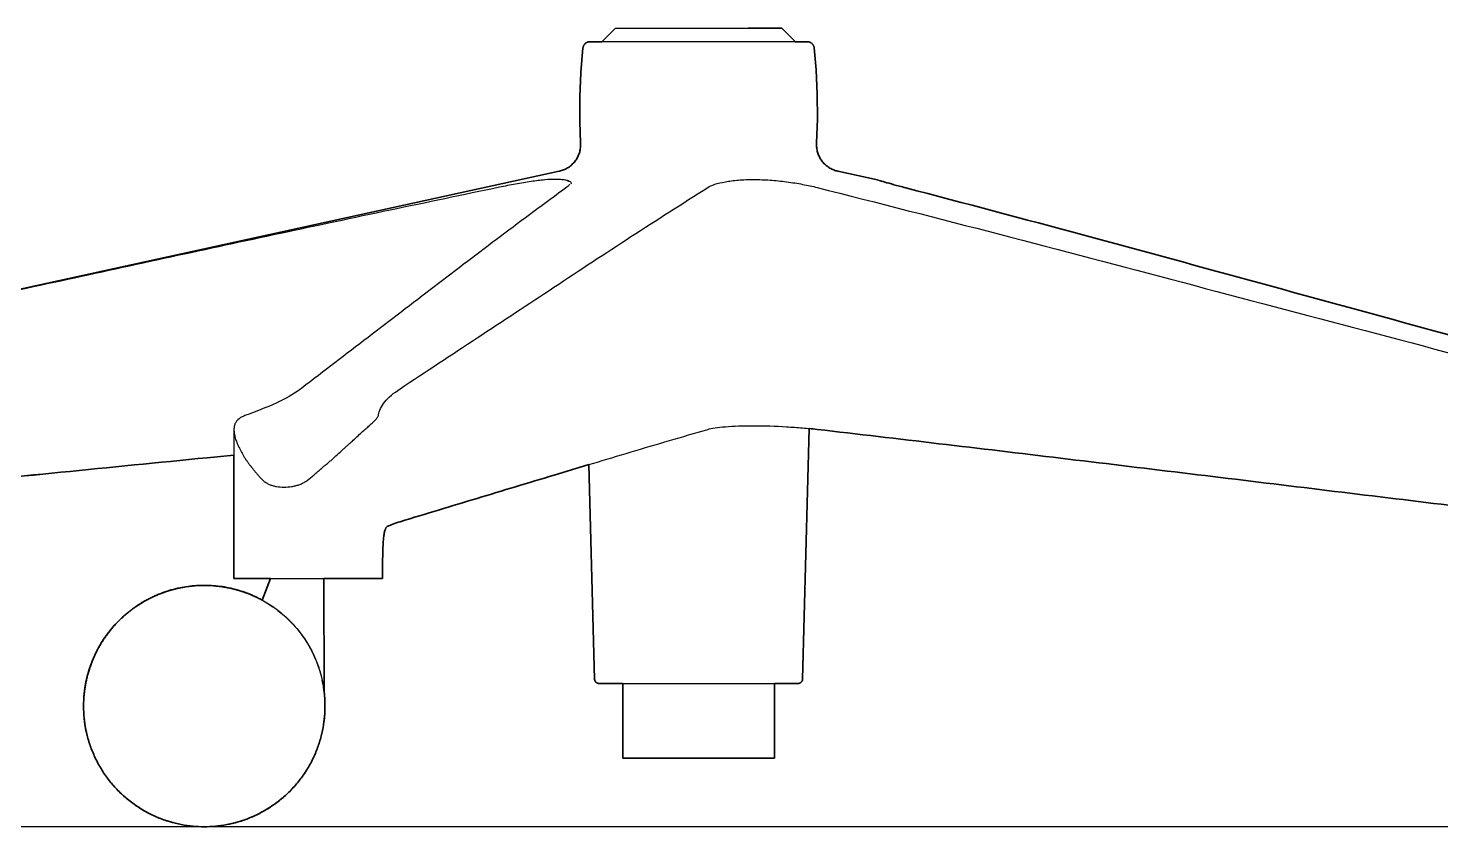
# Model space of a CAD drawing. Header units: millimetres. Extents: x 0 to 2114, y -1173 to 930.
# Drawn here: x 1510.1 to 1882, y 0 to 210.2 of the extents above; entities that cross this region are included whole.
import ezdxf

# ---------------------------------------------------------------- set-up
doc = ezdxf.new("R2010")
doc.units = ezdxf.units.MM
doc.layers.add('Blocks', color=7, linetype='Continuous')
for name, color, linetype, lineweight, true_color in [('Blocks$Inner', 7, 'Continuous', 25, 0x007f00), ('Blocks$Outline', 7, 'Continuous', 35, 0xff3f3f), ('Groud', 7, 'Continuous', 25, 0x243775)]:
    doc.layers.add(name, color=color, linetype=linetype, lineweight=lineweight, true_color=true_color)

# ---------------------------------------------------------------- blocks, each defined once
blk = doc.blocks.new('Aeron Size A Office Chair Side')
at = {"layer": 'Blocks$Inner'}
for p, q in [((399.99, 59.67), (402.22, 65.34)), ((416.25, 65.34), (416.31, 35.53))]:
    blk.add_line(p, q, dxfattribs=at)
for points in [[(532.62, 210.24), (536.81, 210.24), (540.36, 206.69), (489.41, 206.69), (492.97, 210.24), (536.81, 210.24)], [(489.79, 206.69), (489.26, 206.69), (488.77, 206.69), (488.33, 206.69), (487.92, 206.69), (487.56, 206.69), (487.24, 206.69), (486.97, 206.69), (486.74, 206.69), (486.56, 206.69), (486.42, 206.69), (486.32, 206.69), (486.27, 206.69), (486.2, 206.68), (486.12, 206.68), (486.05, 206.67), (485.98, 206.66), (485.9, 206.65), (485.83, 206.63), (485.76, 206.62), (485.69, 206.59), (485.62, 206.57), (485.56, 206.54), (485.49, 206.51), (485.42, 206.48), (485.36, 206.44), (485.3, 206.41), (485.23, 206.37), (485.17, 206.32), (485.12, 206.28), (485.06, 206.23), (485.01, 206.18), (484.95, 206.13), (484.9, 206.08), (484.86, 206.02), (484.81, 205.96), (484.77, 205.91), (484.73, 205.84), (484.69, 205.78), (484.65, 205.72), (484.62, 205.65), (484.59, 205.59), (484.56, 205.52), (484.54, 205.45), (484.51, 205.38), (484.49, 205.31), (484.48, 205.24), (484.46, 205.17), (484.45, 205.09), (484.45, 205.04), (483.91, 198.6), (483.64, 192.15), (483.62, 185.69), (483.82, 179.95), (483.83, 179.66), (483.83, 179.38), (483.82, 179.09), (483.79, 178.81), (483.75, 178.52), (483.71, 178.24), (483.65, 177.96), (483.58, 177.68), (483.5, 177.41), (483.41, 177.14), (483.3, 176.87), (483.19, 176.61), (483.07, 176.35), (482.93, 176.1), (482.79, 175.85), (482.63, 175.61), (482.47, 175.38), (482.3, 175.15), (482.12, 174.93), (481.93, 174.71), (481.73, 174.51), (481.52, 174.31), (481.31, 174.12), (481.09, 173.94), (480.86, 173.77), (480.62, 173.61), (480.38, 173.45), (480.13, 173.31), (479.88, 173.18), (479.62, 173.06), (479.36, 172.94), (479.09, 172.84), (478.82, 172.75), (478.55, 172.67), (478.27, 172.6), (478.21, 172.59), (181.86, 107.72)], [(561.95, 170.32), (551.56, 172.59), (551.28, 172.66), (551.01, 172.73), (550.74, 172.82), (550.47, 172.92), (550.2, 173.03), (549.94, 173.15), (549.69, 173.28), (549.44, 173.43), (549.2, 173.58), (548.96, 173.74), (548.73, 173.91), (548.51, 174.08), (548.29, 174.27), (548.09, 174.47), (547.89, 174.67), (547.69, 174.88), (547.51, 175.1), (547.34, 175.33), (547.17, 175.56), (547.02, 175.8), (546.87, 176.05), (546.74, 176.3), (546.61, 176.56), (546.49, 176.82), (546.39, 177.08), (546.3, 177.35), (546.21, 177.63), (546.14, 177.9), (546.08, 178.18), (546.03, 178.46), (545.99, 178.75), (545.96, 179.03), (545.95, 179.32), (545.94, 179.6), (545.95, 179.89), (545.95, 179.95), (546.17, 186.4), (546.12, 192.87), (545.81, 199.32), (545.33, 205.04), (545.32, 205.12), (545.31, 205.19), (545.29, 205.26), (545.27, 205.33), (545.25, 205.4), (545.23, 205.47), (545.2, 205.54), (545.18, 205.61), (545.14, 205.67), (545.11, 205.74), (545.07, 205.8), (545.04, 205.86), (544.99, 205.92), (544.95, 205.98), (544.9, 206.04), (544.86, 206.09), (544.8, 206.15), (544.75, 206.2), (544.7, 206.25), (544.64, 206.29), (544.58, 206.34), (544.52, 206.38), (544.46, 206.42), (544.4, 206.45), (544.33, 206.49), (544.27, 206.52), (544.2, 206.55), (544.13, 206.58), (544.06, 206.6), (543.99, 206.62), (543.92, 206.64), (543.85, 206.65), (543.78, 206.67), (543.7, 206.68), (543.63, 206.68), (543.56, 206.69), (543.51, 206.69), (543.45, 206.69), (543.36, 206.69), (543.22, 206.69), (543.04, 206.69), (542.81, 206.69), (542.53, 206.69), (542.21, 206.69), (541.85, 206.69), (541.45, 206.69), (541, 206.69), (540.51, 206.69), (539.98, 206.69), (539.41, 206.69), (538.8, 206.69), (538.15, 206.69), (537.47, 206.69), (536.75, 206.69), (535.99, 206.69), (535.2, 206.69), (534.38, 206.69), (533.52, 206.69), (532.64, 206.69), (531.73, 206.69), (530.79, 206.69), (529.83, 206.69), (528.84, 206.69), (527.83, 206.69), (526.8, 206.69), (525.75, 206.69), (524.68, 206.69), (523.6, 206.69), (522.5, 206.69), (521.39, 206.69), (520.27, 206.69), (519.14, 206.69), (518.01, 206.69), (516.87, 206.69), (515.72, 206.69), (514.58, 206.69), (513.43, 206.69), (512.29, 206.69), (511.15, 206.69), (510.02, 206.69), (508.9, 206.69), (507.78, 206.69), (506.68, 206.69), (505.59, 206.69), (504.52, 206.69), (503.46, 206.69), (502.42, 206.69), (501.4, 206.69), (500.4, 206.69), (499.42, 206.69), (498.47, 206.69), (497.55, 206.69), (496.65, 206.69), (495.79, 206.69), (494.95, 206.69), (494.14, 206.69), (493.37, 206.69), (492.63, 206.69), (491.93, 206.69), (491.27, 206.69), (490.64, 206.69), (490.05, 206.69), (489.5, 206.69), (488.99, 206.69), (488.53, 206.69), (488.1, 206.69), (487.72, 206.69), (487.38, 206.69), (487.09, 206.69), (486.84, 206.69), (486.63, 206.69), (486.47, 206.69), (486.36, 206.69), (486.29, 206.69), (486.27, 206.69)], [(540.27, 206.69), (540.78, 206.69), (541.25, 206.69), (541.67, 206.69), (542.05, 206.69), (542.39, 206.69), (542.69, 206.69), (542.94, 206.69), (543.14, 206.69), (543.3, 206.69), (543.41, 206.69), (543.48, 206.69), (543.51, 206.69)], [(392.56, 104.6), (392.56, 65.34), (430.65, 65.34), (431.66, 65.34), (431.7, 69.01), (431.75, 72.67)], [(486.01, 95.36), (487.5, 38.9), (487.5, 38.85), (487.51, 38.8), (487.51, 38.76), (487.52, 38.71), (487.53, 38.66), (487.54, 38.62), (487.56, 38.57), (487.57, 38.52), (487.59, 38.48), (487.61, 38.43), (487.63, 38.39), (487.65, 38.35), (487.68, 38.31), (487.7, 38.27), (487.73, 38.23), (487.76, 38.19), (487.79, 38.15), (487.82, 38.11), (487.86, 38.08), (487.89, 38.05), (487.93, 38.01), (487.96, 37.98), (488, 37.95), (488.04, 37.93), (488.08, 37.9), (488.13, 37.88), (488.17, 37.85), (488.21, 37.83), (488.26, 37.81), (488.3, 37.8), (488.35, 37.78), (488.39, 37.77), (488.44, 37.76), (488.49, 37.75), (488.53, 37.74), (488.58, 37.73), (488.63, 37.73), (488.68, 37.73), (488.71, 37.73), (488.73, 37.73), (488.79, 37.73), (488.9, 37.73), (489.04, 37.73), (489.23, 37.73), (489.46, 37.73), (489.73, 37.73), (490.04, 37.73), (490.39, 37.73), (490.77, 37.73), (491.2, 37.73), (491.67, 37.73), (492.17, 37.73), (492.71, 37.73), (493.28, 37.73), (493.89, 37.73), (494.53, 37.73), (494.92, 37.73), (534.85, 37.73), (535.54, 37.73), (536.17, 37.73), (536.76, 37.73), (537.32, 37.73), (537.84, 37.73), (538.33, 37.73), (538.77, 37.73), (539.18, 37.73), (539.55, 37.73), (539.88, 37.73), (540.18, 37.73), (540.43, 37.73), (540.64, 37.73), (540.8, 37.73), (540.93, 37.73), (541.02, 37.73), (541.07, 37.73), (541.11, 37.73), (541.16, 37.73), (541.21, 37.74), (541.26, 37.74), (541.31, 37.75), (541.35, 37.76), (541.4, 37.77), (541.45, 37.79), (541.49, 37.8), (541.54, 37.82), (541.58, 37.84), (541.62, 37.86), (541.67, 37.89), (541.71, 37.91), (541.75, 37.94), (541.79, 37.97), (541.83, 37.99), (541.86, 38.03), (541.9, 38.06), (541.93, 38.09), (541.96, 38.13), (542, 38.16), (542.03, 38.2), (542.05, 38.24), (542.08, 38.28), (542.11, 38.32), (542.13, 38.36), (542.15, 38.41), (542.17, 38.45), (542.19, 38.5), (542.21, 38.54), (542.22, 38.59), (542.24, 38.63), (542.25, 38.68), (542.26, 38.73), (542.26, 38.78), (542.27, 38.82), (542.27, 38.87), (542.27, 38.9), (544.02, 104.85)], [(392.6, 65.34), (392.52, 65.34), (392.52, 97.84)], [(534.85, 37.73), (534.85, 18.08), (494.92, 18.08), (494.92, 37.73)]]:
    blk.add_lwpolyline(points, dxfattribs=at)
at = {"layer": 'Blocks$Inner', "extrusion": (0, 0, -1)}
for start, end in [(270, 90), (55.3384, 124.6616), (90, 270), (19.2891, 52.4134), (127.5866, 160.7109)]:
    blk.add_arc((-384.74, 31.78), 31.78, start, end, dxfattribs=at)
at = {"layer": 'Blocks$Inner'}
for points in [[(462.43, 168.37), (443.25, 164.37), (404.86, 156.28), (346.95, 143.68), (289.29, 131.13), (250.82, 122.74), (231.6, 118.54)], [(480.19, 168.37), (474.39, 164.12), (462.77, 155.51), (445.29, 142.16), (427.86, 128.84), (416.23, 119.94), (410.42, 115.48)], [(436.32, 115.34), (443.07, 119.8), (456.56, 128.72), (476.8, 142.06), (497.09, 155.44), (510.58, 164.06), (517.32, 168.32)], [(480.72, 169.86), (480.48, 170.05), (479.66, 170.35), (477.49, 170.51), (474.49, 170.36), (470.84, 169.91), (466.74, 169.22), (463.86, 168.67), (462.43, 168.37)], [(477.7, 170.49), (478.56, 170.49), (480.01, 170.38), (481.23, 169.92), (481.38, 169.45), (481.28, 169.2)], [(480.95, 169.2), (480.86, 168.94), (480.6, 168.67), (480.19, 168.37)], [(517.32, 168.32), (517.79, 168.62), (519.06, 169.17), (521.81, 169.85), (525.3, 170.31), (529.34, 170.46), (533.69, 170.3), (538.1, 169.85), (542.34, 169.16), (544.91, 168.62), (546.1, 168.32)], [(546.1, 168.32), (562.09, 164.27), (594.09, 156.07), (642.29, 143.34), (690.34, 130.65), (722.39, 122.16), (738.41, 117.91)], [(569.42, 168.23), (568.28, 168.53), (566.19, 169.07), (563.79, 169.76), (562.29, 170.21), (561.95, 170.31), (561.95, 170.32)], [(410.42, 115.48), (408.9, 114.3), (404.98, 111.97), (399.41, 109.68), (396.26, 108.55)], [(430.65, 108.43), (430.78, 109.56), (431.86, 111.85), (434.57, 114.17), (436.32, 115.34)], [(396.26, 108.55), (395.88, 108.41), (395.17, 108.14), (394.58, 107.86), (394.31, 107.72)], [(430.3, 107.72), (430.4, 107.84), (430.57, 108.08), (430.64, 108.31), (430.65, 108.43)], [(436.32, 80.32), (443.07, 82.37), (456.57, 86.46), (476.81, 92.58), (497.12, 98.72), (510.59, 102.68), (517.32, 104.63)], [(546.1, 104.63), (567.47, 102.13), (610.21, 97.08), (674.31, 89.28), (717.04, 84.1), (738.41, 81.5)], [(432.88, 79.04), (433.32, 79.25), (434.34, 79.68), (435.62, 80.1), (436.32, 80.32)]]:
    blk.add_open_spline(points, degree=3, dxfattribs=at)
for points, knots in [([(561.95, 170.32), (561.95, 170.31), (562.29, 170.21), (563.79, 169.76), (566.18, 169.07), (568.28, 168.53), (569.42, 168.23)], [4, 4, 4, 4, 4.250001, 4.500002, 4.750002, 5, 5, 5, 5]), ([(756.12, 117.49), (740.57, 121.77), (709.45, 130.32), (662.81, 143.1), (616.01, 155.91), (584.94, 164.16), (569.42, 168.23)], [2, 2, 2, 2, 2.25, 2.5, 2.75, 3, 3, 3, 3]), ([(394.31, 107.72), (393.73, 107.37), (393.1, 106.74), (392.66, 105.69), (392.53, 104.82), (392.59, 103.81), (392.8, 102.68), (393.11, 101.69), (393.43, 100.87), (393.7, 100.26), (394, 99.64), (394.45, 98.77), (394.94, 97.88), (395.49, 96.98), (395.94, 96.31), (396.33, 95.75), (396.63, 95.37), (396.8, 95.16), (396.93, 95), (397.06, 94.84), (397.24, 94.62), (397.56, 94.22), (398.02, 93.62), (398.61, 92.9), (399.42, 91.95), (400.3, 91.08), (401.15, 90.49), (401.66, 90.21), (402.05, 90.04), (402.46, 89.9), (403.03, 89.73), (404.08, 89.5), (405.72, 89.37), (407.41, 89.5), (408.56, 89.73), (409.2, 89.9), (409.67, 90.04), (410.13, 90.21), (410.73, 90.49), (411.75, 91.08), (412.87, 91.95), (413.96, 92.9), (414.76, 93.62), (415.43, 94.22), (415.9, 94.61), (416.16, 94.83), (416.37, 95), (416.57, 95.16), (416.83, 95.37), (417.29, 95.75), (417.93, 96.3), (418.68, 96.98), (419.67, 97.88), (420.63, 98.77), (421.46, 99.52), (421.93, 99.95), (422.4, 100.36), (422.98, 100.87), (423.88, 101.68), (424.95, 102.68), (426.16, 103.81), (427.28, 104.82), (428.28, 105.69), (429.42, 106.74), (430.03, 107.37), (430.3, 107.72)], [-8.5, -8.5, -8.5, -8.5, -8.444444, -8.416667, -8.388889, -8.361111, -8.333333, -8.305556, -8.291667, -8.277778, -8.263889, -8.25, -8.222222, -8.208333, -8.194444, -8.180556, -8.173611, -8.170139, -8.166667, -8.163194, -8.159722, -8.152778, -8.138889, -8.125, -8.111111, -8.083333, -8.069444, -8.0625, -8.055556, -8.048611, -8.041667, -8.027778, -8, -7.972222, -7.958333, -7.951389, -7.944444, -7.9375, -7.930556, -7.916667, -7.888889, -7.875, -7.861111, -7.847222, -7.840278, -7.836806, -7.833333, -7.829861, -7.826389, -7.819444, -7.805556, -7.791667, -7.777778, -7.75, -7.736111, -7.729167, -7.722222, -7.708333, -7.694444, -7.666667, -7.638889, -7.611111, -7.583333, -7.555556, -7.5, -7.5, -7.5, -7.5]), ([(517.32, 104.63), (518.28, 104.91), (521.48, 105.39), (529.18, 105.69), (536.64, 105.44), (542.31, 105.02), (544.9, 104.77), (546.1, 104.63)], [44.097501, 44.097501, 44.097501, 44.097501, 44.347501, 44.597501, 44.847501, 44.972501, 45.097501, 45.097501, 45.097501, 45.097501]), ([(231.6, 81.78), (257.24, 84.36), (308.53, 89.48), (362.21, 94.86), (390.22, 97.62), (392.59, 97.86)], [45.8390826, 45.8390826, 45.8390826, 45.8390826, 46.172416, 46.5057493, 46.5364879, 46.5364879, 46.5364879, 46.5364879]), ([(431.75, 72.67), (431.77, 73.76), (431.84, 75.32), (432.06, 77.03), (432.35, 78.39), (432.65, 78.93), (432.88, 79.04)], [41.097501, 41.097501, 41.097501, 41.097501, 41.430835, 41.597501, 41.764168, 42.097501, 42.097501, 42.097501, 42.097501]), ([(400.99, 59.1), (401.14, 59.01), (401.49, 58.8), (402.11, 58.4), (402.68, 58.02), (403.15, 57.69), (403.49, 57.45), (403.84, 57.19), (404.33, 56.81), (404.96, 56.31), (405.59, 55.77), (406.09, 55.33), (406.45, 55), (406.81, 54.66), (407.28, 54.2), (407.86, 53.6), (408.43, 52.98), (408.87, 52.48), (409.18, 52.1), (409.5, 51.72), (409.91, 51.2), (410.4, 50.55), (410.96, 49.75), (411.32, 49.21), (411.5, 48.94)], [0.1111111, 0.1111111, 0.1111111, 0.1111111, 0.1388889, 0.1666667, 0.1944444, 0.2083333, 0.2222222, 0.2361111, 0.25, 0.2777778, 0.3055556, 0.3194444, 0.3333333, 0.3472222, 0.3611111, 0.3888889, 0.4166667, 0.4305556, 0.4444444, 0.4583333, 0.4722222, 0.5, 0.5277778, 0.5555556, 0.5555556, 0.5555556, 0.5555556]), ([(412.37, 47.5), (412.41, 47.43), (412.76, 46.81), (413.38, 45.61), (414.02, 44.18), (414.42, 43.17), (414.63, 42.59), (414.79, 42.15), (414.94, 41.71), (415.13, 41.12), (415.26, 40.67), (415.34, 40.37)], [0.6043645, 0.6043645, 0.6043645, 0.6043645, 0.6111111, 0.6666667, 0.7222222, 0.75, 0.7638889, 0.7777778, 0.7916667, 0.8055556, 0.8333333, 0.8333333, 0.8333333, 0.8333333]), ([(416.31, 35.53), (416.25, 36.01), (416.14, 36.75), (415.98, 37.67), (415.87, 38.21), (415.81, 38.49), (415.78, 38.63)], [29.8073144, 29.8073144, 29.8073144, 29.8073144, 29.8628357, 29.8906306, 29.9045281, 29.9184255, 29.9184255, 29.9184255, 29.9184255])]:
    blk.add_open_spline(points, degree=3, knots=knots, dxfattribs=at)
at = {"layer": 'Blocks$Outline'}
for points in [[(489.41, 206.69), (492.97, 210.24)], [(527.9, 210.24), (532.62, 210.24)], [(532.62, 210.24), (536.81, 210.24)], [(536.81, 210.24), (540.36, 206.69)], [(483.91, 198.6), (484.45, 205.04)], [(484.45, 205.09), (484.46, 205.17)], [(484.45, 205.04), (484.45, 205.09)], [(484.46, 205.17), (484.48, 205.24)], [(484.48, 205.24), (484.49, 205.31)], [(484.49, 205.31), (484.51, 205.38)], [(484.51, 205.38), (484.54, 205.45)], [(484.54, 205.45), (484.56, 205.52)], [(484.56, 205.52), (484.59, 205.59)], [(484.59, 205.59), (484.62, 205.65)], [(484.62, 205.65), (484.65, 205.72)], [(484.65, 205.72), (484.69, 205.78)], [(484.69, 205.78), (484.73, 205.84)], [(484.73, 205.84), (484.77, 205.91)], [(484.77, 205.91), (484.81, 205.96)], [(484.81, 205.96), (484.86, 206.02)], [(484.86, 206.02), (484.9, 206.08)], [(484.9, 206.08), (484.95, 206.13)], [(484.95, 206.13), (485.01, 206.18)], [(485.01, 206.18), (485.06, 206.23)], [(485.06, 206.23), (485.12, 206.28)], [(485.12, 206.28), (485.17, 206.32)], [(485.17, 206.32), (485.23, 206.37)], [(485.23, 206.37), (485.3, 206.41)], [(485.3, 206.41), (485.36, 206.44)], [(485.36, 206.44), (485.42, 206.48)], [(485.42, 206.48), (485.49, 206.51)], [(485.49, 206.51), (485.56, 206.54)], [(485.56, 206.54), (485.62, 206.57)], [(485.62, 206.57), (485.69, 206.59)], [(485.69, 206.59), (485.76, 206.62)], [(485.76, 206.62), (485.83, 206.63)], [(485.83, 206.63), (485.9, 206.65)], [(485.9, 206.65), (485.98, 206.66)], [(485.98, 206.66), (486.05, 206.67)], [(486.05, 206.67), (486.12, 206.68)], [(486.12, 206.68), (486.2, 206.68)], [(486.2, 206.68), (486.27, 206.69)], [(486.27, 206.69), (486.29, 206.69)], [(486.29, 206.69), (486.36, 206.69)], [(486.36, 206.69), (486.47, 206.69)], [(486.47, 206.69), (486.63, 206.69)], [(486.63, 206.69), (486.84, 206.69)], [(486.84, 206.69), (487.09, 206.69)], [(487.09, 206.69), (487.38, 206.69)], [(487.38, 206.69), (487.72, 206.69)], [(487.72, 206.69), (488.1, 206.69)], [(488.1, 206.69), (488.53, 206.69)], [(488.53, 206.69), (488.99, 206.69)], [(488.99, 206.69), (489.41, 206.69)], [(540.36, 206.69), (540.51, 206.69)], [(540.51, 206.69), (541, 206.69)], [(541, 206.69), (541.45, 206.69)], [(541.45, 206.69), (541.85, 206.69)], [(541.85, 206.69), (542.21, 206.69)], [(542.21, 206.69), (542.53, 206.69)], [(542.53, 206.69), (542.81, 206.69)], [(542.81, 206.69), (543.04, 206.69)], [(543.04, 206.69), (543.22, 206.69)], [(543.22, 206.69), (543.36, 206.69)], [(543.36, 206.69), (543.45, 206.69)], [(543.45, 206.69), (543.51, 206.69)], [(543.51, 206.69), (543.56, 206.69)], [(543.56, 206.69), (543.63, 206.68)], [(543.63, 206.68), (543.7, 206.68)], [(543.7, 206.68), (543.78, 206.67)], [(543.78, 206.67), (543.85, 206.65)], [(543.85, 206.65), (543.92, 206.64)], [(543.92, 206.64), (543.99, 206.62)], [(543.99, 206.62), (544.06, 206.6)], [(544.06, 206.6), (544.13, 206.58)], [(544.13, 206.58), (544.2, 206.55)], [(544.2, 206.55), (544.27, 206.52)], [(544.27, 206.52), (544.33, 206.49)], [(544.33, 206.49), (544.4, 206.45)], [(544.4, 206.45), (544.46, 206.42)], [(544.46, 206.42), (544.52, 206.38)], [(544.52, 206.38), (544.58, 206.34)], [(544.58, 206.34), (544.64, 206.29)], [(544.64, 206.29), (544.7, 206.25)], [(544.7, 206.25), (544.75, 206.2)], [(544.75, 206.2), (544.8, 206.15)], [(544.8, 206.15), (544.86, 206.09)], [(544.86, 206.09), (544.9, 206.04)], [(544.9, 206.04), (544.95, 205.98)], [(544.95, 205.98), (544.99, 205.92)], [(544.99, 205.92), (545.04, 205.86)], [(545.04, 205.86), (545.07, 205.8)], [(545.07, 205.8), (545.11, 205.74)], [(545.11, 205.74), (545.14, 205.67)], [(545.14, 205.67), (545.18, 205.61)], [(545.18, 205.61), (545.2, 205.54)], [(545.2, 205.54), (545.23, 205.47)], [(545.23, 205.47), (545.25, 205.4)], [(545.25, 205.4), (545.27, 205.33)], [(545.27, 205.33), (545.29, 205.26)], [(545.29, 205.26), (545.31, 205.19)], [(545.31, 205.19), (545.32, 205.12)], [(545.32, 205.12), (545.33, 205.04)], [(545.33, 205.04), (545.81, 199.32)], [(483.64, 192.15), (483.91, 198.6)], [(545.81, 199.32), (546.12, 192.87)], [(483.62, 185.69), (483.64, 192.15)], [(546.12, 192.87), (546.17, 186.4)], [(546.17, 186.4), (545.95, 179.95)], [(483.82, 179.95), (483.62, 185.69)], [(483.71, 178.24), (483.75, 178.52)], [(483.75, 178.52), (483.79, 178.81)], [(483.79, 178.81), (483.82, 179.09)], [(483.83, 179.66), (483.82, 179.95)], [(483.82, 179.09), (483.83, 179.38)], [(483.83, 179.38), (483.83, 179.66)], [(545.95, 179.89), (545.94, 179.6)], [(545.94, 179.6), (545.95, 179.32)], [(545.95, 179.95), (545.95, 179.89)], [(545.95, 179.32), (545.96, 179.03)], [(545.96, 179.03), (545.99, 178.75)], [(545.99, 178.75), (546.03, 178.46)], [(481.93, 174.71), (482.12, 174.93)], [(482.12, 174.93), (482.3, 175.15)], [(482.3, 175.15), (482.47, 175.38)], [(482.47, 175.38), (482.63, 175.61)], [(482.63, 175.61), (482.79, 175.85)], [(482.79, 175.85), (482.93, 176.1)], [(482.93, 176.1), (483.07, 176.35)], [(483.07, 176.35), (483.19, 176.61)], [(483.19, 176.61), (483.3, 176.87)], [(483.3, 176.87), (483.41, 177.14)], [(483.41, 177.14), (483.5, 177.41)], [(483.5, 177.41), (483.58, 177.68)], [(483.58, 177.68), (483.65, 177.96)], [(483.65, 177.96), (483.71, 178.24)], [(546.03, 178.46), (546.08, 178.18)], [(546.08, 178.18), (546.14, 177.9)], [(546.14, 177.9), (546.21, 177.63)], [(546.21, 177.63), (546.3, 177.35)], [(546.3, 177.35), (546.39, 177.08)], [(546.39, 177.08), (546.49, 176.82)], [(546.49, 176.82), (546.61, 176.56)], [(546.61, 176.56), (546.74, 176.3)], [(546.74, 176.3), (546.87, 176.05)], [(546.87, 176.05), (547.02, 175.8)], [(547.02, 175.8), (547.17, 175.56)], [(547.17, 175.56), (547.34, 175.33)], [(547.34, 175.33), (547.51, 175.1)], [(547.51, 175.1), (547.69, 174.88)], [(547.69, 174.88), (547.89, 174.67)], [(181.86, 107.72), (478.21, 172.59)], [(478.21, 172.59), (478.27, 172.6)], [(478.27, 172.6), (478.55, 172.67)], [(478.55, 172.67), (478.82, 172.75)], [(478.82, 172.75), (479.09, 172.84)], [(479.09, 172.84), (479.36, 172.94)], [(479.36, 172.94), (479.62, 173.06)], [(479.62, 173.06), (479.88, 173.18)], [(479.88, 173.18), (480.13, 173.31)], [(480.13, 173.31), (480.38, 173.45)], [(480.38, 173.45), (480.62, 173.61)], [(480.62, 173.61), (480.86, 173.77)], [(480.86, 173.77), (481.09, 173.94)], [(481.09, 173.94), (481.31, 174.12)], [(481.31, 174.12), (481.52, 174.31)], [(481.52, 174.31), (481.73, 174.51)], [(481.73, 174.51), (481.93, 174.71)], [(547.89, 174.67), (548.09, 174.47)], [(548.09, 174.47), (548.29, 174.27)], [(548.29, 174.27), (548.51, 174.08)], [(548.51, 174.08), (548.73, 173.91)], [(548.73, 173.91), (548.96, 173.74)], [(548.96, 173.74), (549.2, 173.58)], [(549.2, 173.58), (549.44, 173.43)], [(549.44, 173.43), (549.69, 173.28)], [(549.69, 173.28), (549.94, 173.15)], [(549.94, 173.15), (550.2, 173.03)], [(550.2, 173.03), (550.47, 172.92)], [(550.47, 172.92), (550.74, 172.82)], [(550.74, 172.82), (551.01, 172.73)], [(551.01, 172.73), (551.28, 172.66)], [(551.28, 172.66), (551.56, 172.59)], [(551.56, 172.59), (561.95, 170.32)], [(544.02, 104.85), (542.27, 38.9)], [(392.52, 65.34), (392.52, 97.85)], [(487.5, 38.9), (486.01, 95.36)], [(431.75, 72.67), (431.7, 69.01)], [(431.7, 69.01), (431.66, 65.34)], [(392.6, 65.34), (392.52, 65.34)], [(402.22, 65.34), (392.6, 65.34)], [(399.99, 59.67), (402.22, 65.34)], [(430.65, 65.34), (416.25, 65.34)], [(416.25, 65.34), (416.31, 35.53)], [(431.66, 65.34), (430.65, 65.34)], [(487.5, 38.85), (487.5, 38.9)], [(487.51, 38.8), (487.5, 38.85)], [(487.51, 38.76), (487.51, 38.8)], [(487.52, 38.71), (487.51, 38.76)], [(487.53, 38.66), (487.52, 38.71)], [(487.54, 38.62), (487.53, 38.66)], [(487.56, 38.57), (487.54, 38.62)], [(487.57, 38.52), (487.56, 38.57)], [(487.59, 38.48), (487.57, 38.52)], [(487.61, 38.43), (487.59, 38.48)], [(487.63, 38.39), (487.61, 38.43)], [(487.65, 38.35), (487.63, 38.39)], [(487.68, 38.31), (487.65, 38.35)], [(487.7, 38.27), (487.68, 38.31)], [(487.73, 38.23), (487.7, 38.27)], [(487.76, 38.19), (487.73, 38.23)], [(487.79, 38.15), (487.76, 38.19)], [(487.82, 38.11), (487.79, 38.15)], [(487.86, 38.08), (487.82, 38.11)], [(487.89, 38.05), (487.86, 38.08)], [(487.93, 38.01), (487.89, 38.05)], [(487.96, 37.98), (487.93, 38.01)], [(488, 37.95), (487.96, 37.98)], [(488.04, 37.93), (488, 37.95)], [(488.08, 37.9), (488.04, 37.93)], [(488.13, 37.88), (488.08, 37.9)], [(488.17, 37.85), (488.13, 37.88)], [(488.21, 37.83), (488.17, 37.85)], [(488.26, 37.81), (488.21, 37.83)], [(488.3, 37.8), (488.26, 37.81)], [(488.35, 37.78), (488.3, 37.8)], [(488.39, 37.77), (488.35, 37.78)], [(488.44, 37.76), (488.39, 37.77)], [(488.49, 37.75), (488.44, 37.76)], [(488.53, 37.74), (488.49, 37.75)], [(488.58, 37.73), (488.53, 37.74)], [(488.63, 37.73), (488.58, 37.73)], [(488.68, 37.73), (488.63, 37.73)], [(488.71, 37.73), (488.68, 37.73)], [(488.73, 37.73), (488.71, 37.73)], [(488.79, 37.73), (488.73, 37.73)], [(488.9, 37.73), (488.79, 37.73)], [(489.04, 37.73), (488.9, 37.73)], [(489.23, 37.73), (489.04, 37.73)], [(489.46, 37.73), (489.23, 37.73)], [(489.73, 37.73), (489.46, 37.73)], [(490.04, 37.73), (489.73, 37.73)], [(490.39, 37.73), (490.04, 37.73)], [(490.77, 37.73), (490.39, 37.73)], [(491.2, 37.73), (490.77, 37.73)], [(491.67, 37.73), (491.2, 37.73)], [(492.17, 37.73), (491.67, 37.73)], [(492.71, 37.73), (492.17, 37.73)], [(493.28, 37.73), (492.71, 37.73)], [(493.89, 37.73), (493.28, 37.73)], [(494.53, 37.73), (493.89, 37.73)], [(494.92, 37.73), (494.53, 37.73)], [(494.92, 18.08), (494.92, 37.73)], [(535.54, 37.73), (534.85, 37.73)], [(534.85, 37.73), (534.85, 18.08)], [(536.17, 37.73), (535.54, 37.73)], [(536.76, 37.73), (536.17, 37.73)], [(537.32, 37.73), (536.76, 37.73)], [(537.84, 37.73), (537.32, 37.73)], [(538.33, 37.73), (537.84, 37.73)], [(538.77, 37.73), (538.33, 37.73)], [(539.18, 37.73), (538.77, 37.73)], [(539.55, 37.73), (539.18, 37.73)], [(539.88, 37.73), (539.55, 37.73)], [(540.18, 37.73), (539.88, 37.73)], [(540.43, 37.73), (540.18, 37.73)], [(540.64, 37.73), (540.43, 37.73)], [(540.8, 37.73), (540.64, 37.73)], [(540.93, 37.73), (540.8, 37.73)], [(541.02, 37.73), (540.93, 37.73)], [(541.07, 37.73), (541.02, 37.73)], [(541.11, 37.73), (541.07, 37.73)], [(541.16, 37.73), (541.11, 37.73)], [(541.21, 37.74), (541.16, 37.73)], [(541.26, 37.74), (541.21, 37.74)], [(541.31, 37.75), (541.26, 37.74)], [(541.35, 37.76), (541.31, 37.75)], [(541.4, 37.77), (541.35, 37.76)], [(541.45, 37.79), (541.4, 37.77)], [(541.49, 37.8), (541.45, 37.79)], [(541.54, 37.82), (541.49, 37.8)], [(541.58, 37.84), (541.54, 37.82)], [(541.62, 37.86), (541.58, 37.84)], [(541.67, 37.89), (541.62, 37.86)], [(541.71, 37.91), (541.67, 37.89)], [(541.75, 37.94), (541.71, 37.91)], [(541.79, 37.97), (541.75, 37.94)], [(541.83, 37.99), (541.79, 37.97)], [(541.86, 38.03), (541.83, 37.99)], [(541.9, 38.06), (541.86, 38.03)], [(541.93, 38.09), (541.9, 38.06)], [(541.96, 38.13), (541.93, 38.09)], [(542, 38.16), (541.96, 38.13)], [(542.03, 38.2), (542, 38.16)], [(542.05, 38.24), (542.03, 38.2)], [(542.08, 38.28), (542.05, 38.24)], [(542.11, 38.32), (542.08, 38.28)], [(542.13, 38.36), (542.11, 38.32)], [(542.15, 38.41), (542.13, 38.36)], [(542.17, 38.45), (542.15, 38.41)], [(542.19, 38.5), (542.17, 38.45)], [(542.21, 38.54), (542.19, 38.5)], [(542.22, 38.59), (542.21, 38.54)], [(542.24, 38.63), (542.22, 38.59)], [(542.25, 38.68), (542.24, 38.63)], [(542.26, 38.73), (542.25, 38.68)], [(542.27, 38.82), (542.26, 38.78)], [(542.26, 38.78), (542.26, 38.73)], [(542.27, 38.9), (542.27, 38.87)], [(542.27, 38.87), (542.27, 38.82)], [(534.85, 18.08), (494.92, 18.08)]]:
    blk.add_lwpolyline(points, dxfattribs=at)
for points, knots in [([(561.95, 170.32), (561.95, 170.31), (562.29, 170.21), (563.79, 169.76), (566.18, 169.07), (568.28, 168.53), (569.42, 168.23), (569.42, 168.23)], [-1, -1, -1, -1, -0.75, -0.5, -0.25, -0.000006, 0, 0, 0, 0]), ([(569.42, 168.23), (569.42, 168.23), (584.94, 164.16), (616.01, 155.91), (662.81, 143.1), (709.45, 130.32), (740.57, 121.77), (756.12, 117.49)], [-2.9999995, -2.9999995, -2.9999995, -2.9999995, -2.9999995, -2.75, -2.5, -2.25, -2, -2, -2, -2]), ([(392.52, 97.85), (390.18, 97.62), (362.18, 94.86), (308.53, 89.48), (257.24, 84.36), (231.6, 81.78)], [-46.5362, -46.5362, -46.5362, -46.5362, -46.5057493, -46.172416, -45.8390826, -45.8390826, -45.8390826, -45.8390826]), ([(486.01, 95.36), (482.95, 94.44), (473.12, 91.47), (456.57, 86.46), (443.07, 82.37), (436.32, 80.32)], [-43.710692, -43.710692, -43.710692, -43.710692, -43.5975014, -43.3475014, -43.0975014, -43.0975014, -43.0975014, -43.0975014]), ([(432.88, 79.04), (432.65, 78.93), (432.35, 78.39), (432.06, 77.03), (431.84, 75.32), (431.77, 73.76), (431.75, 72.67)], [-42.097501, -42.097501, -42.097501, -42.097501, -41.764168, -41.597501, -41.430835, -41.097501, -41.097501, -41.097501, -41.097501])]:
    blk.add_open_spline(points, degree=3, knots=knots, dxfattribs=at)
for points in [[(546.1, 104.63), (545.43, 104.7), (544.74, 104.78), (544.02, 104.85)], [(738.41, 81.5), (717.04, 84.1), (674.31, 89.28), (610.21, 97.08), (567.47, 102.13), (546.1, 104.63)], [(436.32, 80.32), (435.62, 80.1), (434.34, 79.68), (433.32, 79.25), (432.88, 79.04)]]:
    blk.add_open_spline(points, degree=3, dxfattribs=at)
for points, weights, knots in [([(366.67, 57.92), (374.83, 63.56), (392.86, 63.56), (399.99, 59.67)], [1, 0.911262551915, 0.911262551915, 0.970732166919], [0, 0, 0, 19.226673, 34.966437, 34.966437, 34.966437]), ([(384.74, 0), (352.96, 0), (352.96, 31.78), (352.96, 37.18), (354.75, 42.28)], [1, 0.707106781187, 1, 0.934238672741, 0.898007234773], [99.84531, 99.84531, 99.84531, 149.767965, 149.767965, 160.97676, 160.97676, 160.97676]), ([(416.31, 35.53), (416.53, 33.66), (416.53, 31.78), (416.53, 0), (384.74, 0)], [0.956061107668, 0.976076480677, 1, 0.707106781187, 1], [245.535592, 245.535592, 245.535592, 249.613275, 249.613275, 299.53593, 299.53593, 299.53593])]:
    blk.add_rational_spline(points, weights, degree=2, knots=knots, dxfattribs=at)
for points, weights in [([(354.75, 42.28), (357.87, 51.2), (365.36, 56.97)], [1, 0.958510973985, 1]), ([(365.36, 56.97), (366, 57.46), (366.67, 57.92)], [0.857135824917, 0.858555860808, 0.860538782647])]:
    blk.add_rational_spline(points, weights, degree=2, dxfattribs=at)

msp = doc.modelspace()

# ---------------------------------------------------------------- linework, layer by layer
at = {"layer": 'Groud'}
msp.add_lwpolyline([(2113.96, 0), (1171.71, 0)], dxfattribs=at)

# ---------------------------------------------------------------- block references
at = {"layer": 'Blocks'}
msp.add_blockref('Aeron Size A Office Chair Side', (1171.71, 0), dxfattribs=at)

doc.saveas('drawing.dxf')
